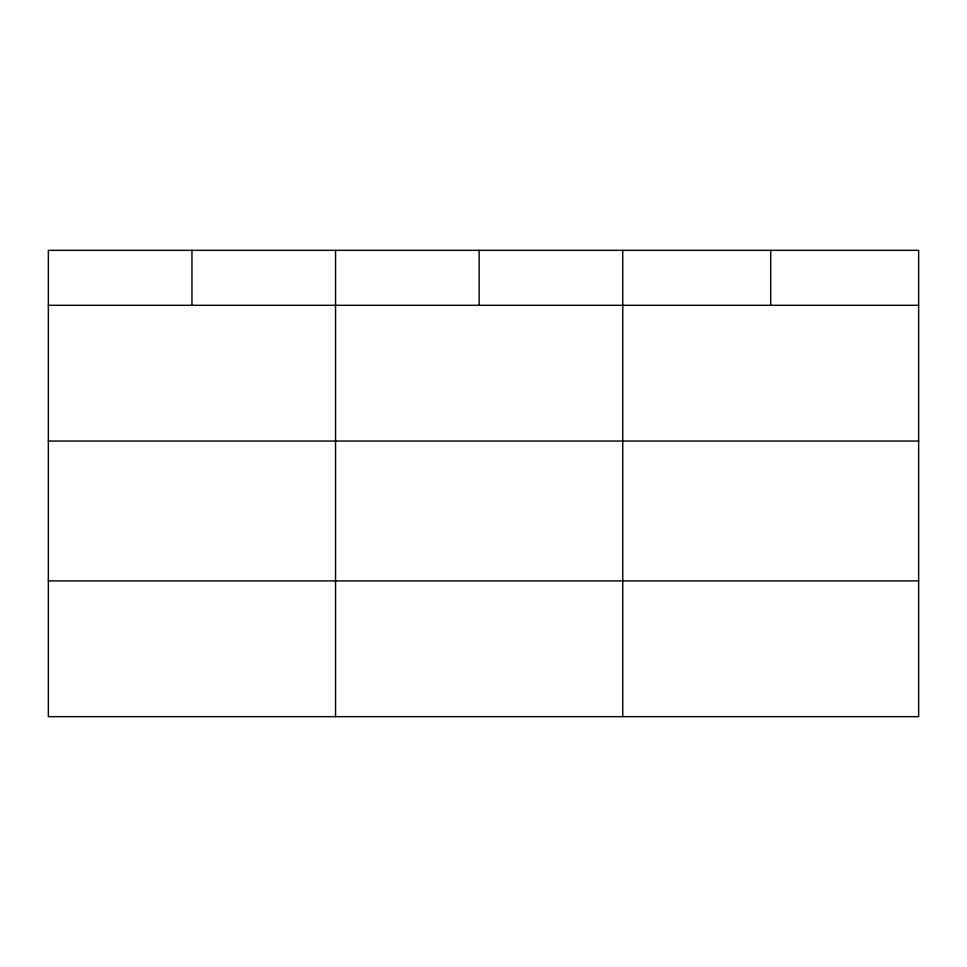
<?xml version="1.0" encoding="UTF-8"?>
<svg xmlns="http://www.w3.org/2000/svg" width="967" height="967" viewBox="0 0 967 967"><rect width="100%" height="100%" fill="white"/><g stroke="black" fill="none" stroke-linecap="round" stroke-linejoin="round"><path stroke-width="1.45" d="M918.65 441.049L918.65 250.344L48.35 250.344L48.35 716.656L918.65 716.656L918.65 441.049L48.35 441.049M48.35 305.306L918.65 305.306M48.35 580.901L918.65 580.901M770.699 250.344L770.699 305.306M622.748 250.344L622.748 716.656M479.148 250.344L479.148 305.306M335.549 250.344L335.549 716.656M191.95 250.344L191.95 305.306"/></g></svg>
